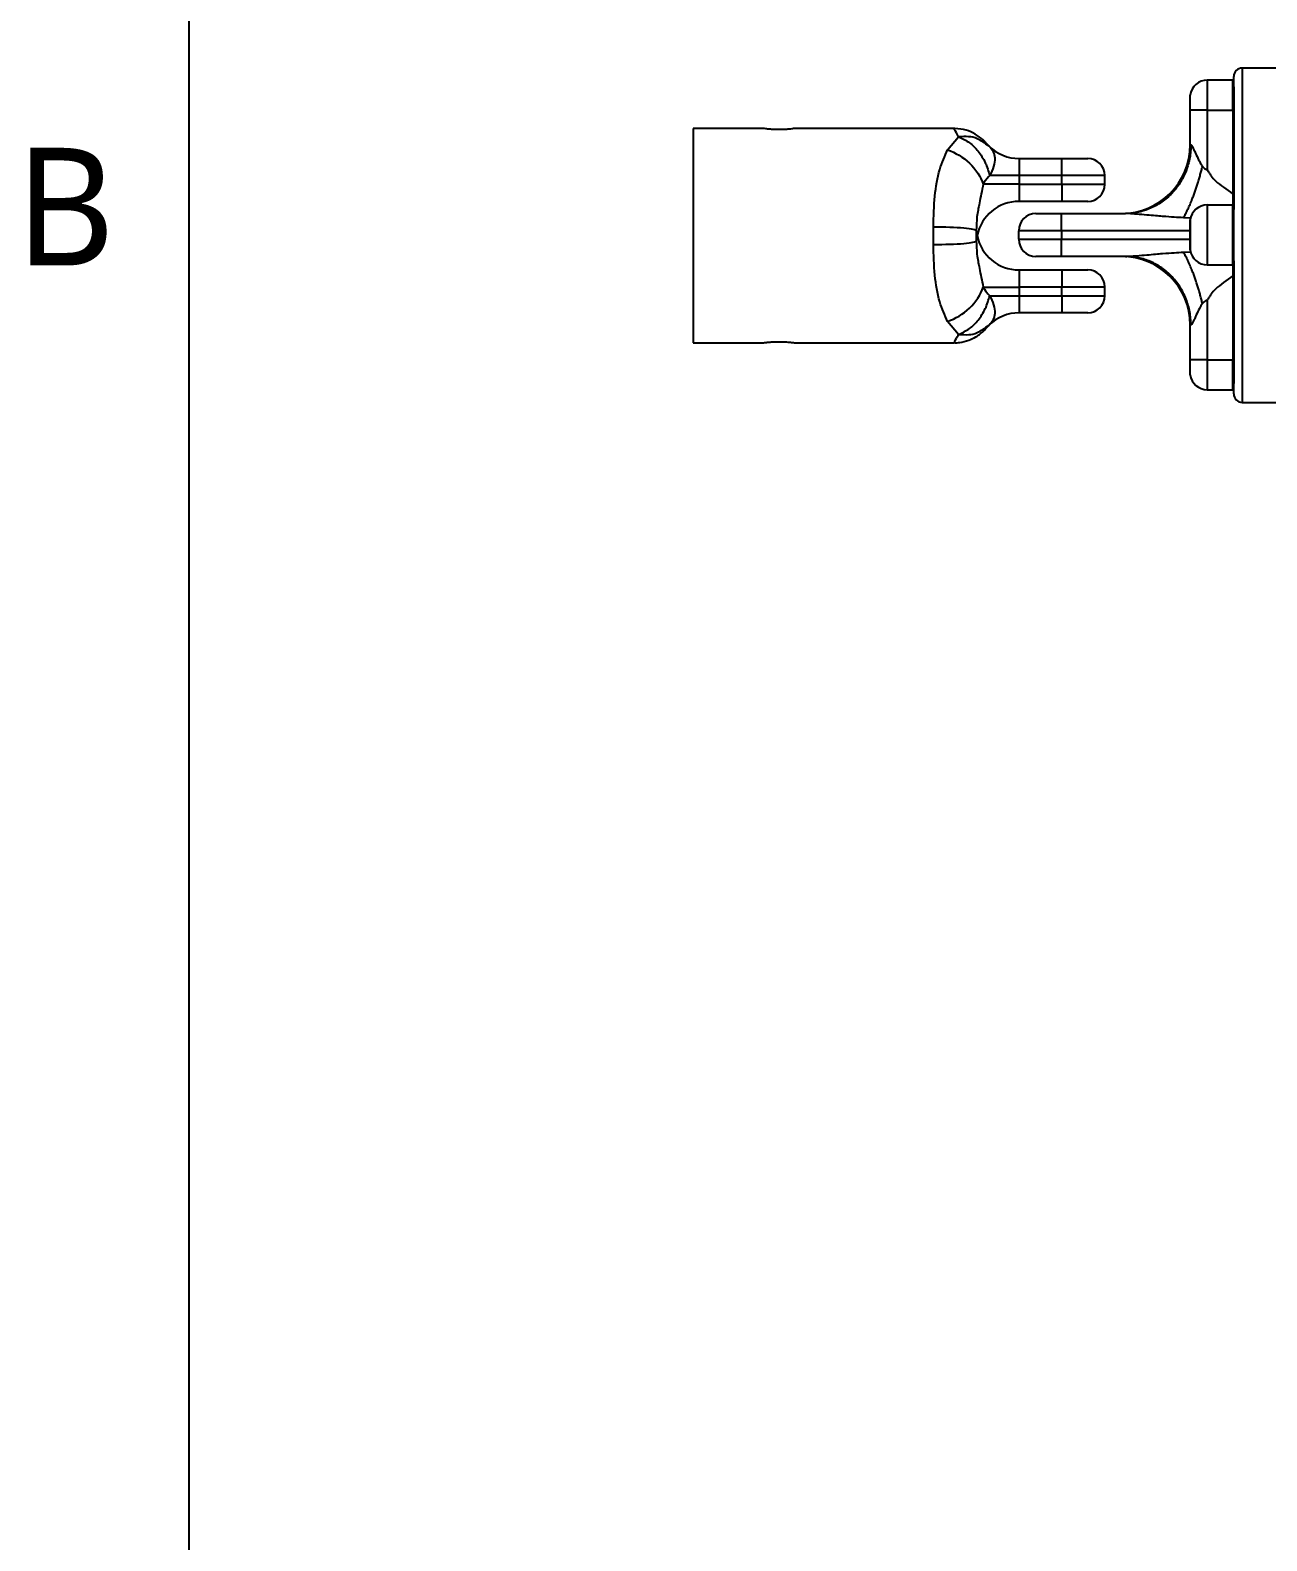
# Model space of a CAD drawing. Extents: x 0 to 11, y 0 to 8.5.
# Drawn here: x 0.156 to 2.049, y 4.333 to 6.645 of the extents above; entities that cross this region are included whole.
import ezdxf

# ---------------------------------------------------------------- set-up
doc = ezdxf.new("R2010")
doc.units = 0
doc.header["$LTSCALE"] = 0.5
doc.header["$MEASUREMENT"] = 0
for name, color, linetype in [('BORDER_FRAME', 7, 'CONTINUOUS'), ('BORDER_ZONES', 7, 'CONTINUOUS'), ('TANGENT_LINES', 7, 'CONTINUOUS'), ('VISIBLE', 7, 'CONTINUOUS')]:
    doc.layers.add(name, color=color, linetype=linetype)
doc.styles.add('ONSHAPE-STANDARD', font='NotoSans-Regular.ttf')

msp = doc.modelspace()

# ---------------------------------------------------------------- linework, layer by layer
at = {"layer": 'BORDER_FRAME'}
msp.add_line((0.399, 0.38), (0.399, 8.12), dxfattribs=at)
at = {"layer": 'TANGENT_LINES'}
for p, q in [((1.9574, 6.5686), (1.9574, 6.5227)), ((2.011, 6.5871), (2.011, 6.0753)), ((1.9574, 6.5227), (1.9314, 6.5227)), ((1.9574, 6.5227), (1.9968, 6.5227)), ((1.9574, 6.5227), (1.9574, 6.4319)), ((1.5598, 6.4617), (1.5768, 6.4817)), ((1.9312, 6.4694), (1.9324, 6.4694)), ((1.6694, 6.4486), (1.6694, 6.4224)), ((1.735, 6.4224), (1.735, 6.4486)), ((1.6694, 6.4092), (1.6146, 6.4092)), ((1.6694, 6.4224), (1.6246, 6.4224)), ((1.735, 6.4224), (1.6694, 6.4224)), ((1.6694, 6.4224), (1.6694, 6.4092)), ((1.6694, 6.4092), (1.735, 6.4092)), ((1.6694, 6.4092), (1.6694, 6.383)), ((1.735, 6.4092), (1.735, 6.4224)), ((1.8006, 6.4224), (1.735, 6.4224)), ((1.735, 6.4092), (1.735, 6.383)), ((1.735, 6.4092), (1.8006, 6.4092)), ((1.9968, 6.3865), (1.9979, 6.3865)), ((1.7343, 6.3381), (1.7343, 6.3644)), ((1.9319, 6.3574), (1.9209, 6.3579)), ((1.9574, 6.3775), (1.9574, 6.2857)), ((1.5382, 6.317), (1.5382, 6.344)), ((1.7343, 6.3381), (1.6687, 6.3381)), ((1.7343, 6.3381), (1.7343, 6.325)), ((1.9312, 6.3381), (1.7343, 6.3381)), ((1.6687, 6.325), (1.7343, 6.325)), ((1.7343, 6.325), (1.9312, 6.325)), ((1.7343, 6.2988), (1.7343, 6.325)), ((1.9209, 6.3053), (1.9319, 6.3058)), ((1.6694, 6.278), (1.6694, 6.2518)), ((1.735, 6.278), (1.735, 6.2518)), ((1.9979, 6.2757), (1.9968, 6.2757)), ((1.6146, 6.2518), (1.6694, 6.2518)), ((1.735, 6.2518), (1.6694, 6.2518)), ((1.6694, 6.2518), (1.6694, 6.2386)), ((1.735, 6.2386), (1.735, 6.2518)), ((1.8006, 6.2518), (1.735, 6.2518)), ((1.6246, 6.2386), (1.6694, 6.2386)), ((1.6694, 6.2386), (1.735, 6.2386)), ((1.6694, 6.2386), (1.6694, 6.2124)), ((1.735, 6.2386), (1.8006, 6.2386)), ((1.735, 6.2386), (1.735, 6.2124)), ((1.9574, 6.2313), (1.9574, 6.1405)), ((1.5768, 6.1793), (1.5598, 6.1993)), ((1.9324, 6.1938), (1.9312, 6.1938)), ((1.9574, 6.1405), (1.9314, 6.1405)), ((1.9574, 6.1405), (1.9968, 6.1405)), ((1.9574, 6.1405), (1.9574, 6.0946))]:
    msp.add_line(p, q, dxfattribs=at)
at = {"layer": 'TANGENT_LINES', "extrusion": (0, 0, -1)}
for centre, major_axis, ratio, start_param, end_param in [((1.5598, 6.4092), (-0.0493, 0.0433), 0.707781, 1.014731, 2.249224), ((1.5382, 6.3386), (-0.0656, 0), 0.08225, 1.570796, 3.141593)]:
    msp.add_ellipse(centre, major_axis=major_axis, ratio=ratio, start_param=start_param, end_param=end_param, dxfattribs=at)
at = {"layer": 'TANGENT_LINES'}
for centre, major_axis, ratio, start_param, end_param in [((1.5382, 6.3224), (-0.0656, 0), 0.08225, 1.570796, 3.141593), ((1.5598, 6.2518), (-0.0493, -0.0433), 0.707781, 1.014731, 2.249224)]:
    msp.add_ellipse(centre, major_axis=major_axis, ratio=ratio, start_param=start_param, end_param=end_param, dxfattribs=at)
for points, knots in [([(1.5768, 6.4817), (1.5744, 6.4859), (1.571, 6.492), (1.57, 6.4939), (1.5697, 6.4945)], [0, 0, 0, 0, 0.687611, 1, 1, 1, 1]), ([(1.6234, 6.4675), (1.6171, 6.4719), (1.606, 6.4799), (1.5923, 6.4825), (1.5821, 6.482), (1.5768, 6.4817)], [0, 0, 0, 0, 0.378923, 0.678507, 1, 1, 1, 1]), ([(1.5768, 6.4817), (1.5826, 6.479), (1.5941, 6.4736), (1.6071, 6.46), (1.6187, 6.4425), (1.6226, 6.4291), (1.6246, 6.4224)], [0, 0, 0, 0, 0.244077, 0.486208, 0.742476, 1, 1, 1, 1]), ([(1.5382, 6.344), (1.5386, 6.3599), (1.5394, 6.3906), (1.5463, 6.4317), (1.5555, 6.4521), (1.5598, 6.4617)], [0, 0, 0, 0, 0.361815, 0.70038, 1, 1, 1, 1]), ([(1.6234, 6.4675), (1.6256, 6.4651), (1.6301, 6.4602), (1.6331, 6.4493), (1.6307, 6.436), (1.6267, 6.427), (1.6246, 6.4224)], [0, 0, 0, 0, 0.224094, 0.45971, 0.720777, 1, 1, 1, 1]), ([(1.9324, 6.4694), (1.9326, 6.4694), (1.9328, 6.4692), (1.9334, 6.4687), (1.9337, 6.4684), (1.9346, 6.467), (1.9353, 6.4656), (1.9368, 6.4626), (1.9375, 6.4609), (1.9391, 6.4575), (1.9399, 6.4557), (1.9422, 6.4505), (1.9438, 6.4472), (1.9469, 6.4414), (1.9485, 6.4388), (1.9501, 6.4367)], [1.845394, 1.845394, 1.845394, 1.845394, 1.908092, 1.908092, 1.970789, 1.970789, 2.096183, 2.096183, 2.221578, 2.221578, 2.346972, 2.346972, 2.597761, 2.597761, 2.84855, 2.84855, 2.84855, 2.84855]), ([(1.9501, 6.4367), (1.9508, 6.4359), (1.9521, 6.4343), (1.9542, 6.4327), (1.9563, 6.4319), (1.9571, 6.4319), (1.9574, 6.4319)], [0, 0, 0, 0, 0.30073, 0.574786, 0.822794, 1, 1, 1, 1]), ([(1.6146, 6.4092), (1.6125, 6.3993), (1.6087, 6.3809), (1.6044, 6.3594), (1.604, 6.3455), (1.6038, 6.3386)], [0, 0, 0, 0, 0.370365, 0.690204, 1, 1, 1, 1]), ([(1.6246, 6.4224), (1.6245, 6.4223), (1.6238, 6.422), (1.6156, 6.4124), (1.6149, 6.4101), (1.6146, 6.4092)], [0, 0, 0, 0, 0.133297, 0.697687, 1, 1, 1, 1]), ([(1.9209, 6.3579), (1.9165, 6.3581), (1.9118, 6.3584), (1.9015, 6.359), (1.8958, 6.3595), (1.8858, 6.3603), (1.8821, 6.3606), (1.8741, 6.3613), (1.8697, 6.3617), (1.86, 6.3625), (1.8546, 6.363), (1.8461, 6.3637), (1.8432, 6.3639), (1.8375, 6.3643), (1.8347, 6.3644), (1.8322, 6.3644)], [1.845394, 1.845394, 1.845394, 1.845394, 2.096183, 2.096183, 2.346972, 2.346972, 2.472367, 2.472367, 2.597761, 2.597761, 2.723156, 2.723156, 2.785853, 2.785853, 2.84855, 2.84855, 2.84855, 2.84855]), ([(1.5598, 6.1993), (1.5555, 6.2089), (1.5463, 6.2293), (1.5394, 6.2705), (1.5386, 6.3012), (1.5382, 6.317)], [0, 0, 0, 0, 0.29962, 0.638185, 1, 1, 1, 1]), ([(1.6038, 6.3224), (1.604, 6.3156), (1.6044, 6.3016), (1.6087, 6.2801), (1.6125, 6.2617), (1.6146, 6.2518)], [0, 0, 0, 0, 0.309796, 0.629635, 1, 1, 1, 1]), ([(1.8322, 6.2988), (1.8347, 6.2988), (1.8375, 6.2989), (1.8432, 6.2993), (1.8461, 6.2995), (1.8546, 6.3002), (1.86, 6.3006), (1.8697, 6.3015), (1.8741, 6.3019), (1.8821, 6.3026), (1.8858, 6.3029), (1.8958, 6.3037), (1.9015, 6.3041), (1.9118, 6.3048), (1.9165, 6.3051), (1.9209, 6.3053)], [1.845394, 1.845394, 1.845394, 1.845394, 1.908092, 1.908092, 1.970789, 1.970789, 2.096183, 2.096183, 2.221578, 2.221578, 2.346972, 2.346972, 2.597761, 2.597761, 2.84855, 2.84855, 2.84855, 2.84855]), ([(1.6146, 6.2518), (1.617, 6.2477), (1.6207, 6.2414), (1.6239, 6.2391), (1.6245, 6.2388), (1.6246, 6.2386)], [0, 0, 0, 0, 0.569127, 0.866407, 1, 1, 1, 1]), ([(1.5768, 6.1793), (1.5826, 6.182), (1.5941, 6.1874), (1.6071, 6.201), (1.6187, 6.2185), (1.6226, 6.2319), (1.6246, 6.2386)], [0, 0, 0, 0, 0.244074, 0.486208, 0.742476, 1, 1, 1, 1]), ([(1.6246, 6.2386), (1.6267, 6.234), (1.6307, 6.225), (1.6331, 6.2117), (1.6301, 6.2008), (1.6256, 6.1959), (1.6234, 6.1935)], [0, 0, 0, 0, 0.279223, 0.54029, 0.775906, 1, 1, 1, 1]), ([(1.9501, 6.2265), (1.9485, 6.2244), (1.9469, 6.2218), (1.9438, 6.216), (1.9422, 6.2127), (1.9399, 6.2075), (1.9391, 6.2057), (1.9375, 6.2022), (1.9368, 6.2006), (1.9353, 6.1975), (1.9346, 6.1962), (1.9337, 6.1948), (1.9334, 6.1944), (1.9328, 6.1939), (1.9326, 6.1938), (1.9324, 6.1938)], [1.845394, 1.845394, 1.845394, 1.845394, 2.096183, 2.096183, 2.346972, 2.346972, 2.472367, 2.472367, 2.597761, 2.597761, 2.723156, 2.723156, 2.785853, 2.785853, 2.84855, 2.84855, 2.84855, 2.84855]), ([(1.9574, 6.2313), (1.9567, 6.2312), (1.9554, 6.231), (1.9548, 6.2308), (1.9511, 6.2279), (1.9504, 6.2269), (1.9501, 6.2265)], [0, 0, 0, 0, 0.243928, 0.395723, 0.766913, 1, 1, 1, 1]), ([(1.5697, 6.1665), (1.5697, 6.1666), (1.5701, 6.1672), (1.5749, 6.1762), (1.5763, 6.1785), (1.5768, 6.1793)], [0, 0, 0, 0, 0.142872, 0.667592, 1, 1, 1, 1]), ([(1.5768, 6.1793), (1.5821, 6.1791), (1.5924, 6.1785), (1.606, 6.1811), (1.6171, 6.1891), (1.6234, 6.1935)], [0, 0, 0, 0, 0.32154, 0.621136, 1, 1, 1, 1])]:
    msp.add_open_spline(points, degree=3, knots=knots, dxfattribs=at)
for points, weights in [([(1.9324, 6.4694), (1.9324, 6.3644), (1.8322, 6.3644)], [1, 0.707106781187, 1]), ([(1.9209, 6.3579), (1.9388, 6.3885), (1.9501, 6.4367)], [1, 0.904009383897, 1]), ([(1.9324, 6.1938), (1.9324, 6.2988), (1.8322, 6.2988)], [1, 0.707106781187, 1]), ([(1.9501, 6.2265), (1.9388, 6.2747), (1.9209, 6.3053)], [1, 0.904009383897, 1])]:
    msp.add_rational_spline(points, weights, degree=2, dxfattribs=at)
at = {"layer": 'VISIBLE'}
for p, q in [((1.9968, 6.5686), (1.9574, 6.5686)), ((1.9968, 6.5227), (1.9968, 6.5686)), ((1.9979, 6.5559), (1.9979, 6.574)), ((2.1816, 6.5871), (2.011, 6.5871)), ((1.9314, 6.5227), (1.9314, 6.5456)), ((1.9979, 6.3706), (1.9979, 6.5559)), ((1.9983, 6.5581), (1.9983, 6.3739)), ((1.9968, 6.5227), (1.9968, 6.3942)), ((1.9968, 6.5212), (1.9979, 6.5212)), ((1.9312, 6.4694), (1.9312, 6.5108)), ((1.2777, 6.4945), (1.1707, 6.4945)), ((1.1707, 6.4945), (1.1707, 6.1665)), ((1.5703, 6.4945), (1.3259, 6.4945)), ((1.6694, 6.4486), (1.735, 6.4486)), ((1.735, 6.4486), (1.7744, 6.4486)), ((1.8006, 6.4092), (1.8006, 6.4224)), ((1.735, 6.383), (1.6694, 6.383)), ((1.7744, 6.383), (1.735, 6.383)), ((1.9968, 6.3942), (1.9968, 6.3775)), ((1.9979, 6.3924), (1.9968, 6.3924)), ((1.695, 6.3644), (1.7343, 6.3644)), ((1.7343, 6.3644), (1.8322, 6.3644)), ((1.9574, 6.3775), (1.9968, 6.3775)), ((1.9968, 6.2857), (1.9968, 6.3775)), ((1.9979, 6.2918), (1.9979, 6.3706)), ((1.6038, 6.3386), (1.6038, 6.3224)), ((1.6687, 6.3381), (1.6687, 6.325)), ((1.9314, 6.3546), (1.9312, 6.3546)), ((1.9312, 6.3513), (1.9312, 6.3119)), ((1.9314, 6.3086), (1.9314, 6.3546)), ((1.9968, 6.3505), (1.9979, 6.3505)), ((1.6038, 6.3305), (1.6051, 6.3305)), ((1.9979, 6.3117), (1.9968, 6.3117)), ((1.7343, 6.2988), (1.695, 6.2988)), ((1.8322, 6.2988), (1.7343, 6.2988)), ((1.9445, 6.2886), (1.9445, 6.289)), ((1.9979, 6.1065), (1.9979, 6.2918)), ((1.9983, 6.2886), (1.9983, 6.1043)), ((1.6694, 6.278), (1.735, 6.278)), ((1.735, 6.278), (1.7744, 6.278)), ((1.9574, 6.2857), (1.9968, 6.2857)), ((1.9968, 6.2857), (1.9968, 6.2689)), ((1.9968, 6.2698), (1.9979, 6.2698)), ((1.9968, 6.2689), (1.9968, 6.1405)), ((1.9979, 6.2696), (1.9971, 6.2696)), ((1.8006, 6.2386), (1.8006, 6.2518)), ((1.735, 6.2124), (1.6694, 6.2124)), ((1.7744, 6.2124), (1.735, 6.2124)), ((1.9312, 6.1523), (1.9312, 6.1938)), ((1.1707, 6.1665), (1.278, 6.1665)), ((1.3262, 6.1665), (1.5703, 6.1665)), ((1.9314, 6.1175), (1.9314, 6.1405)), ((1.9968, 6.1407), (1.9979, 6.1407)), ((1.9968, 6.0946), (1.9968, 6.1405)), ((1.9979, 6.0884), (1.9979, 6.1065)), ((1.9574, 6.0946), (1.9968, 6.0946)), ((2.011, 6.0753), (2.1816, 6.0753))]:
    msp.add_line(p, q, dxfattribs=at)
for centre, radius, start, end in [((1.9574, 6.5423), 0.0262, 90, 172.8192), ((2.011, 6.574), 0.0131, 90, 180), ((1.6694, 6.5142), 0.0656, 220.5515, 225.448), ((1.6694, 6.5142), 0.0656, 225.448, 270), ((1.8262, 6.4694), 0.105, 270, 0), ((1.7744, 6.4224), 0.0262, 0, 90), ((1.7744, 6.4092), 0.0262, 270, 0), ((1.6694, 6.3174), 0.0656, 90, 168.463), ((1.695, 6.3381), 0.0262, 90, 180), ((1.9574, 6.3513), 0.0262, 90, 172.8192), ((2.011, 6.3706), 0.0131, 165.5225, 180), ((1.9574, 6.3513), 0.0262, 172.8192, 180), ((1.999, 6.3449), 0.00328, 109.4428, 131.6336), ((1.999, 6.3449), 0.00328, 228.3664, 250.5572), ((1.999, 6.3377), 0.00328, 109.4428, 131.6336), ((1.999, 6.3377), 0.00328, 228.3664, 250.5572), ((1.6694, 6.3436), 0.0656, 191.537, 270), ((1.695, 6.325), 0.0262, 180, 270), ((1.9574, 6.3119), 0.0262, 180, 187.1808), ((1.999, 6.3246), 0.00328, 109.4428, 131.6336), ((1.999, 6.3246), 0.00328, 228.3664, 250.5572), ((1.999, 6.3174), 0.00328, 109.4428, 131.6336), ((1.999, 6.3174), 0.00328, 228.3664, 250.5572), ((1.8262, 6.1938), 0.105, 0, 90), ((1.9574, 6.3119), 0.0262, 187.1808, 270), ((2.011, 6.2918), 0.0131, 180, 194.4775), ((1.7744, 6.2518), 0.0262, 0, 90), ((1.7744, 6.2386), 0.0262, 270, 0), ((1.6694, 6.1468), 0.0656, 90, 134.552), ((1.6694, 6.1468), 0.0656, 134.552, 139.2356), ((1.9574, 6.1208), 0.0262, 187.1808, 270), ((2.011, 6.0884), 0.0131, 180, 270)]:
    msp.add_arc(centre, radius, start, end, dxfattribs=at)
for points, knots in [([(1.9979, 6.5559), (1.9979, 6.556), (1.9979, 6.556), (1.9981, 6.5572), (1.9983, 6.5581)], [0, 0, 0, 0, 0.129203, 1, 1, 1, 1]), ([(1.9312, 6.5108), (1.9312, 6.5133), (1.9313, 6.5179), (1.9314, 6.5212), (1.9314, 6.5227)], [0, 0, 0, 0, 0.553666, 1, 1, 1, 1]), ([(1.3214, 6.4939), (1.3201, 6.4938), (1.3171, 6.4934), (1.31, 6.4929), (1.3021, 6.4927), (1.2942, 6.4929), (1.2871, 6.4934), (1.2819, 6.494), (1.2784, 6.4944), (1.2778, 6.4945), (1.2777, 6.4945)], [0, 0, 0, 0, 0.11317, 0.261594, 0.419064, 0.575956, 0.724091, 0.854603, 0.954584, 1, 1, 1, 1]), ([(1.3262, 6.4945), (1.3261, 6.4945), (1.3256, 6.4945), (1.3226, 6.494), (1.3217, 6.4939), (1.3214, 6.4939)], [0, 0, 0, 0, 0.211584, 0.694218, 1, 1, 1, 1]), ([(1.6197, 6.4714), (1.6197, 6.4714), (1.6196, 6.4715), (1.6192, 6.472), (1.619, 6.4722), (1.6187, 6.4726), (1.6183, 6.473), (1.6175, 6.4738), (1.614, 6.4776), (1.6019, 6.4868), (1.5886, 6.4926), (1.5772, 6.4939), (1.5712, 6.4945)], [0, 0, 0, 0, 0.020306, 0.06247, 0.096441, 0.133403, 0.172187, 0.22684, 0.346245, 0.559689, 0.771314, 1, 1, 1, 1]), ([(1.9574, 6.4319), (1.9574, 6.4318), (1.9575, 6.4316), (1.959, 6.4289), (1.9603, 6.4266), (1.9639, 6.4214), (1.971, 6.4122), (1.9868, 6.4012), (1.9968, 6.3942)], [0, 0, 0, 0, 0.031718, 0.142578, 0.253314, 0.409369, 0.627815, 1, 1, 1, 1]), ([(1.9968, 6.2689), (1.9868, 6.262), (1.971, 6.2509), (1.9639, 6.2417), (1.9603, 6.2365), (1.959, 6.2343), (1.9575, 6.2316), (1.9574, 6.2314), (1.9574, 6.2313)], [0, 0, 0, 0, 0.372185, 0.590631, 0.746686, 0.857422, 0.968282, 1, 1, 1, 1]), ([(1.5713, 6.1665), (1.5734, 6.1666), (1.5787, 6.1668), (1.5926, 6.1701), (1.6028, 6.1752), (1.6105, 6.1805), (1.6152, 6.1847), (1.6179, 6.1876), (1.6185, 6.1882), (1.6187, 6.1885), (1.6189, 6.1887), (1.6191, 6.189), (1.6196, 6.1895), (1.6197, 6.1896), (1.6197, 6.1896)], [0, 0, 0, 0, 0.126894, 0.304749, 0.466576, 0.609816, 0.729996, 0.820155, 0.860279, 0.888834, 0.914939, 0.942856, 0.982054, 1, 1, 1, 1]), ([(1.2777, 6.1665), (1.2778, 6.1665), (1.2783, 6.1666), (1.2816, 6.167), (1.2867, 6.1676), (1.2938, 6.1681), (1.3018, 6.1683), (1.3097, 6.1681), (1.3168, 6.1676), (1.322, 6.1671), (1.3255, 6.1666), (1.326, 6.1665), (1.3262, 6.1665)], [0, 0, 0, 0, 0.036883, 0.121014, 0.232518, 0.360968, 0.497246, 0.633023, 0.761223, 0.87417, 0.960696, 1, 1, 1, 1]), ([(1.9314, 6.1405), (1.9313, 6.1432), (1.9313, 6.148), (1.9312, 6.151), (1.9312, 6.1523)], [0, 0, 0, 0, 0.572307, 1, 1, 1, 1]), ([(1.9983, 6.1043), (1.9981, 6.1053), (1.9979, 6.1064), (1.9979, 6.1065), (1.9979, 6.1065)], [0, 0, 0, 0, 0.870797, 1, 1, 1, 1])]:
    msp.add_open_spline(points, degree=3, knots=knots, dxfattribs=at)

# ---------------------------------------------------------------- texts
at = {"layer": 'BORDER_ZONES', "insert": (0.209, 6.375), "char_height": 0.18, "attachment_point": 5, "style": 'ONSHAPE-STANDARD'}
msp.add_mtext('B', dxfattribs=at)

doc.saveas('drawing.dxf')
